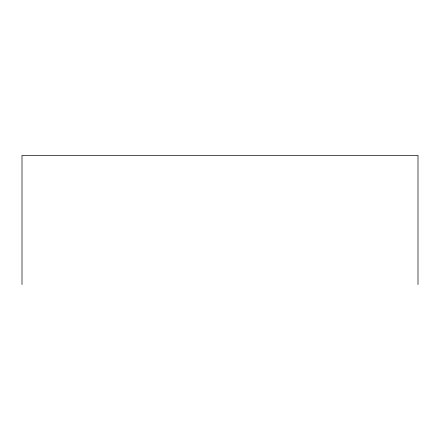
<?xml version="1.0" encoding="UTF-8"?>
<svg xmlns="http://www.w3.org/2000/svg" width="440" height="440" viewBox="0 0 440 440"><rect width="100%" height="100%" fill="white"/><g stroke="black" fill="none" stroke-linecap="round" stroke-linejoin="round"><path stroke-width="0.66" d="M418 284.576L418 155.424L22 155.424L22 284.576"/></g></svg>
